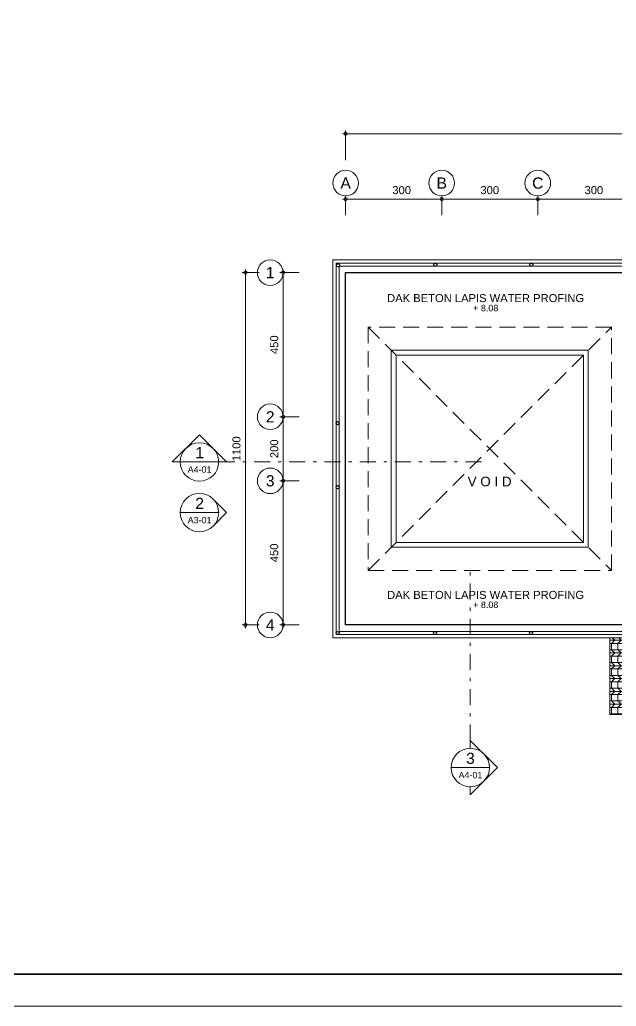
# Model space of a CAD drawing. Header units: millimetres. Extents: x -11 to 1625, y -267 to 180.
# Drawn here: x 1366.59 to 1385.21, y 118 to 148.8 of the extents above; entities that cross this region are included whole.
import ezdxf
from ezdxf.enums import TextEntityAlignment as Align

# ---------------------------------------------------------------- set-up
doc = ezdxf.new("R2010")
doc.units = ezdxf.units.MM
doc.linetypes.add('DASHDOT', pattern=[1, 0.5, -0.25, 0, -0.25])
doc.linetypes.add('HIDDEN', pattern=[0.375, 0.25, -0.125])
for name, color, linetype, lineweight in [('ars', 11, 'Continuous', 5), ('atap', 7, 'Continuous', 20), ('dinding', 5, 'Continuous', 15), ('GRS KOP', 1, 'Continuous', 35), ('kop', 7, 'Continuous', 20), ('lan', 7, 'Continuous', 15), ('not', 7, 'Continuous', 20), ('SANITAIR', 4, 'Continuous', 5), ('u', 6, 'Continuous', 20)]:
    doc.layers.add(name, color=color, linetype=linetype, lineweight=lineweight)
doc.styles.add('BARU', font='complex.shx')
doc.styles.add('S', font='SIMPLEX', dxfattribs={"width": 1.1})
doc.styles.get("Standard").update_dxf_attribs({"font": 'ARIALUNI.TTF'})
doc.dimstyles.new('SK100', dxfattribs={"dimtxt": 0.25, "dimasz": 0.1, "dimexe": 0.1, "dimexo": 0, "dimgap": 0.15, "dimtad": 1, "dimdec": 0, "dimlfac": 100, "dimzin": 12, "dimdsep": 46, "dimtxsty": 'Standard', "dimblk": 'BULAT', "dimcen": 0.1, "dimclrd": 256, "dimclre": 256, "dimclrt": 256, "dimadec": 0, "dimazin": 3, "dimtfac": 1, "dimtdec": 0, "dimtofl": 0, "dimtmove": 0, "dimatfit": 3, "dimldrblk": 'BULAT', "dimfxl": 0, "dimtolj": 1, "dimtzin": 0, "dimlwd": -1, "dimlwe": -1, "dimarcsym": 0})

# ---------------------------------------------------------------- blocks, each defined once
blk = doc.blocks.new('kop')
at = {"layer": 'GRS KOP'}
blk.add_lwpolyline([(1, 54), (83, 54), (83, 1), (1, 1)], close=True, dxfattribs=at)
at = {"layer": 'kop', "color": 7}
blk.add_line((0, 0), (84, 0), dxfattribs=at)
at = {"layer": 'kop', "style": 'BARU', "flags": 4}
for p, height in [((73.8, 5.4), 0.35), ((80.303, 5.382), 0.25), ((73.8, 4.9), 0.35), ((80.303, 4.882), 0.25), ((73.8, 4.4), 0.35), ((80.303, 4.382), 0.25)]:
    blk.add_attdef('-', p, '', height=height, dxfattribs=at)
at = {"layer": 'kop', "flags": 4}
for tag, p in [('AR-00', (78.057, 2.648)), ('00', (81.238, 2.647))]:
    blk.add_attdef(tag, text='', height=0.35, dxfattribs=at).set_placement(p, align=Align.MIDDLE)
blk = doc.blocks.new('BULAT')
for p, q in [((-1, 0), (1, 0)), ((0, -1), (0, 1))]:
    blk.add_line(p, q)
blk.add_circle((0, 0), 0.5)
blk = doc.blocks.new('*D1394')
at = {"layer": 'Defpoints', "color": 0, "ltscale": 0.15}
for p in [(1374.812, 134.407), (1375.312, 134.407), (1375.312, 129.907)]:
    blk.add_point(p, dxfattribs=at)
at = {"layer": 'u', "ltscale": 0.15}
for p, q in [((1375.312, 134.407), (1374.712, 134.407)), ((1374.812, 130.007), (1374.812, 134.307)), ((1375.312, 129.907), (1374.712, 129.907))]:
    blk.add_line(p, q, dxfattribs=at)
at = {"layer": 'u', "ltscale": 0.15, "xscale": 0.1, "yscale": 0.1, "zscale": 0.1}
for p, rotation in [((1374.812, 134.407), 90), ((1374.812, 129.907), 270)]:
    blk.add_blockref('BULAT', p, dxfattribs=dict(at, rotation=rotation))
at = {"layer": 'u', "ltscale": 0.15, "insert": (1374.534, 132.157), "char_height": 0.25, "attachment_point": 5, "rotation": 90}
blk.add_mtext('\\A1;450', dxfattribs=at)
blk = doc.blocks.new('*D1395')
at = {"layer": 'Defpoints', "color": 0, "ltscale": 0.15}
for p in [(1374.812, 136.407), (1375.312, 136.407), (1375.312, 134.407)]:
    blk.add_point(p, dxfattribs=at)
at = {"layer": 'u', "ltscale": 0.15}
for p, q in [((1375.312, 136.407), (1374.712, 136.407)), ((1374.812, 134.507), (1374.812, 136.307)), ((1375.312, 134.407), (1374.712, 134.407))]:
    blk.add_line(p, q, dxfattribs=at)
at = {"layer": 'u', "ltscale": 0.15, "xscale": 0.1, "yscale": 0.1, "zscale": 0.1}
for p, rotation in [((1374.812, 136.407), 90), ((1374.812, 134.407), 270)]:
    blk.add_blockref('BULAT', p, dxfattribs=dict(at, rotation=rotation))
at = {"layer": 'u', "ltscale": 0.15, "insert": (1374.534, 135.407), "char_height": 0.25, "attachment_point": 5, "rotation": 90}
blk.add_mtext('\\A1;200', dxfattribs=at)
blk = doc.blocks.new('*D1396')
at = {"layer": 'Defpoints', "color": 0, "ltscale": 0.15}
for p in [(1375.312, 140.907), (1374.812, 136.407), (1375.312, 136.407)]:
    blk.add_point(p, dxfattribs=at)
at = {"layer": 'u', "ltscale": 0.15}
for p, q in [((1375.312, 140.907), (1374.712, 140.907)), ((1374.812, 140.807), (1374.812, 136.507)), ((1375.312, 136.407), (1374.712, 136.407))]:
    blk.add_line(p, q, dxfattribs=at)
at = {"layer": 'u', "ltscale": 0.15, "xscale": 0.1, "yscale": 0.1, "zscale": 0.1}
for p, rotation in [((1374.812, 140.907), 90), ((1374.812, 136.407), 270)]:
    blk.add_blockref('BULAT', p, dxfattribs=dict(at, rotation=rotation))
at = {"layer": 'u', "ltscale": 0.15, "insert": (1374.534, 138.657), "char_height": 0.25, "attachment_point": 5, "rotation": 90}
blk.add_mtext('\\A1;450', dxfattribs=at)
blk = doc.blocks.new('NAV')
blk.add_circle((0, -0.4), 0.4)
at = {"style": 'S', "width": 0.75, "flags": 4}
blk.add_attdef('AV', text='', height=0.3, dxfattribs=at).set_placement((0, -0.4), align=Align.MIDDLE)
blk = doc.blocks.new('*D1397')
at = {"layer": 'Defpoints', "color": 0, "ltscale": 0.15}
for p in [(1374.057, 140.907), (1373.632, 129.907), (1374.057, 129.907)]:
    blk.add_point(p, dxfattribs=at)
at = {"layer": 'u', "ltscale": 0.15}
for p, q in [((1374.057, 140.907), (1373.532, 140.907)), ((1373.632, 140.807), (1373.632, 130.007)), ((1374.057, 129.907), (1373.532, 129.907))]:
    blk.add_line(p, q, dxfattribs=at)
at = {"layer": 'u', "ltscale": 0.15, "xscale": 0.1, "yscale": 0.1, "zscale": 0.1}
for p, rotation in [((1373.632, 140.907), 90), ((1373.632, 129.907), 270)]:
    blk.add_blockref('BULAT', p, dxfattribs=dict(at, rotation=rotation))
at = {"layer": 'u', "ltscale": 0.15, "insert": (1373.354, 135.407), "char_height": 0.25, "attachment_point": 5, "rotation": 90}
blk.add_mtext('\\A1;1100', dxfattribs=at)
blk = doc.blocks.new('*D1398')
at = {"layer": 'Defpoints', "color": 0, "ltscale": 0.15}
for p in [(1379.762, 143.204), (1376.762, 142.704), (1379.762, 142.704)]:
    blk.add_point(p, dxfattribs=at)
at = {"layer": 'u', "ltscale": 0.15}
for p, q in [((1376.762, 142.704), (1376.762, 143.304)), ((1379.762, 142.704), (1379.762, 143.304)), ((1376.862, 143.204), (1379.662, 143.204))]:
    blk.add_line(p, q, dxfattribs=at)
at = {"layer": 'u', "ltscale": 0.15, "xscale": 0.1, "yscale": 0.1, "zscale": 0.1, "rotation": 180}
blk.add_blockref('BULAT', (1376.762, 143.204), dxfattribs=at)
at = {"layer": 'u', "ltscale": 0.15, "xscale": 0.1, "yscale": 0.1, "zscale": 0.1}
blk.add_blockref('BULAT', (1379.762, 143.204), dxfattribs=at)
at = {"layer": 'u', "ltscale": 0.15, "insert": (1378.512, 143.482), "char_height": 0.25, "attachment_point": 5}
blk.add_mtext('\\A1;300', dxfattribs=at)
blk = doc.blocks.new('*D1399')
at = {"layer": 'Defpoints', "color": 0, "ltscale": 0.15}
for p in [(1382.762, 143.204), (1379.762, 142.704), (1382.762, 142.704)]:
    blk.add_point(p, dxfattribs=at)
at = {"layer": 'u', "ltscale": 0.15}
for p, q in [((1379.762, 142.704), (1379.762, 143.304)), ((1382.762, 142.704), (1382.762, 143.304)), ((1379.862, 143.204), (1382.662, 143.204))]:
    blk.add_line(p, q, dxfattribs=at)
at = {"layer": 'u', "ltscale": 0.15, "xscale": 0.1, "yscale": 0.1, "zscale": 0.1, "rotation": 180}
blk.add_blockref('BULAT', (1379.762, 143.204), dxfattribs=at)
at = {"layer": 'u', "ltscale": 0.15, "xscale": 0.1, "yscale": 0.1, "zscale": 0.1}
blk.add_blockref('BULAT', (1382.762, 143.204), dxfattribs=at)
at = {"layer": 'u', "ltscale": 0.15, "insert": (1381.262, 143.482), "char_height": 0.25, "attachment_point": 5}
blk.add_mtext('\\A1;300', dxfattribs=at)
blk = doc.blocks.new('*D1400')
at = {"layer": 'Defpoints', "color": 0, "ltscale": 0.15}
for p in [(1385.762, 143.204), (1382.762, 142.704), (1385.762, 142.704)]:
    blk.add_point(p, dxfattribs=at)
at = {"layer": 'u', "ltscale": 0.15}
for p, q in [((1382.762, 142.704), (1382.762, 143.304)), ((1385.762, 142.704), (1385.762, 143.304)), ((1382.862, 143.204), (1385.662, 143.204))]:
    blk.add_line(p, q, dxfattribs=at)
at = {"layer": 'u', "ltscale": 0.15, "xscale": 0.1, "yscale": 0.1, "zscale": 0.1, "rotation": 180}
blk.add_blockref('BULAT', (1382.762, 143.204), dxfattribs=at)
at = {"layer": 'u', "ltscale": 0.15, "xscale": 0.1, "yscale": 0.1, "zscale": 0.1}
blk.add_blockref('BULAT', (1385.762, 143.204), dxfattribs=at)
at = {"layer": 'u', "ltscale": 0.15, "insert": (1384.512, 143.482), "char_height": 0.25, "attachment_point": 5}
blk.add_mtext('\\A1;300', dxfattribs=at)
blk = doc.blocks.new('*D1405')
at = {"layer": 'Defpoints', "color": 0, "ltscale": 0.15}
for p in [(1399.762, 145.245), (1399.762, 144.473), (1376.762, 144.423)]:
    blk.add_point(p, dxfattribs=at)
at = {"layer": 'u', "ltscale": 0.15}
for p, q in [((1376.762, 144.423), (1376.762, 145.345)), ((1376.862, 145.245), (1399.662, 145.245)), ((1399.762, 144.473), (1399.762, 145.345))]:
    blk.add_line(p, q, dxfattribs=at)
at = {"layer": 'u', "ltscale": 0.15, "xscale": 0.1, "yscale": 0.1, "zscale": 0.1, "rotation": 180}
blk.add_blockref('BULAT', (1376.762, 145.245), dxfattribs=at)
at = {"layer": 'u', "ltscale": 0.15, "xscale": 0.1, "yscale": 0.1, "zscale": 0.1}
blk.add_blockref('BULAT', (1399.762, 145.245), dxfattribs=at)
at = {"layer": 'u', "ltscale": 0.15, "insert": (1388.262, 145.523), "char_height": 0.25, "attachment_point": 5}
blk.add_mtext('\\A1;2300', dxfattribs=at)
blk = doc.blocks.new('Ntkn')
for p, q in [((0.424, 0.424), (0.849, 0)), ((0.6, 0), (-0.6, 0)), ((0.424, -0.424), (0.849, 0))]:
    blk.add_line(p, q)
blk.add_circle((0, 0), 0.6)
at = {"color": 5, "style": 'S', "width": 0.75, "flags": 4}
blk.add_attdef('NO', text='', height=0.3, dxfattribs=at).set_placement((0.005, 0.113), align=Align.CENTER)
at = {"style": 'S', "width": 0.75, "flags": 4}
blk.add_attdef('NOLBR', text='', height=0.2, dxfattribs=at).set_placement((0.005, -0.334), align=Align.CENTER)
blk = doc.blocks.new('Npkn')
for p, q in [((0, 0.849), (0.849, 0)), ((0, 0.849), (0, 0.6)), ((0.6, 0), (-0.6, 0)), ((0, -0.849), (0.849, 0)), ((0, -0.6), (0, -0.849))]:
    blk.add_line(p, q)
blk.add_circle((0, 0), 0.6)
at = {"color": 5, "style": 'S', "width": 0.75, "flags": 4}
blk.add_attdef('NO', text='', height=0.3, dxfattribs=at).set_placement((0.005, 0.113), align=Align.CENTER)
at = {"style": 'S', "width": 0.75, "flags": 4}
blk.add_attdef('NOLBR', text='', height=0.2, dxfattribs=at).set_placement((0.005, -0.334), align=Align.CENTER)
blk = doc.blocks.new('Npa')
for p, q in [((-0.849, 0), (0, 0.849)), ((0.849, 0), (0, 0.849)), ((0.849, 0), (-0.849, 0))]:
    blk.add_line(p, q)
blk.add_circle((0, 0), 0.6)
at = {"color": 5, "style": 'S', "width": 0.75, "flags": 4}
blk.add_attdef('NO', text='', height=0.3, dxfattribs=at).set_placement((0.005, 0.113), align=Align.CENTER)
at = {"style": 'S', "width": 0.75, "flags": 4}
blk.add_attdef('NOLBR', text='', height=0.2, dxfattribs=at).set_placement((0.005, -0.334), align=Align.CENTER)
blk = doc.blocks.new('NOTASI RUANG')
at = {"layer": 'not'}
for height, p in [(0.26, (-0.011, 0.3)), (0.175, (-0.009, -0.017))]:
    blk.add_attdef('RUANG', text='', height=height, dxfattribs=at).set_placement(p, align=Align.MIDDLE_CENTER)

msp = doc.modelspace()

# ---------------------------------------------------------------- hatches: boundary and pattern name
at = {"layer": 'ars'}
h = msp.add_hatch(dxfattribs=at)
h.set_pattern_fill('PLENTONG', color=256, scale=0.1, angle=270)
h.set_pattern_definition([(0, (1387.2618, 129.9318), (1e-16, 0.4), []), (0, (1387.2618, 129.8318), (1e-16, 0.4), []), (0, (1387.2618, 129.7318), (1e-16, 0.4), []), (315, (1387.26178, 129.93182), (0.2, -5e-17), [0.141421, -0.424264]), (45, (1387.26178, 129.73182), (-0.2, 5e-17), [0.141421, -0.424264]), (270, (1387.26178, 129.73182), (0.2, -4e-17), [0.2, -0.2])])
h.paths.add_polyline_path([(1387.7117801, 129.7068196), (1385.7867801, 129.7068196), (1385.7867801, 129.5068196), (1385.0117801, 129.5068196), (1385.0117801, 127.1068196), (1387.7117801, 127.1068196)])

# ---------------------------------------------------------------- linework, layer by layer
msp.add_lwpolyline([(1376.7617801, 140.9068196), (1385.7617801, 140.9068196), (1385.7617801, 129.9068196), (1376.7617801, 129.9068196)], close=True)
for centre in [(1376.5234398, 141.1389136), (1379.5617801, 141.1568196), (1382.5617801, 141.1568196), (1376.5117801, 136.2068196), (1376.5117801, 134.2068196), (1376.5117801, 129.6568196), (1379.5501203, 129.6568196), (1382.5501203, 129.6568196)]:
    msp.add_circle(centre, 0.05)
at = {"layer": 'atap', "linetype": 'HIDDEN', "ltscale": 2}
for points in [[(1377.4617801, 131.6068196), (1385.0617801, 139.2068196)], [(1377.4617801, 139.2068196), (1385.0617801, 131.6068196)]]:
    msp.add_lwpolyline(points, dxfattribs=at)
msp.add_lwpolyline([(1377.4617801, 139.2068196), (1377.4617801, 131.6068196), (1385.0617801, 131.6068196), (1385.0617801, 139.2068196)], close=True, dxfattribs=at)
at = {"layer": 'dinding'}
for p, q in [((1376.3617801, 129.5068196), (1376.3617801, 141.3068196)), ((1376.3617801, 141.3068196), (1385.7867801, 141.3068196)), ((1376.4617801, 129.6068196), (1376.4617801, 141.2068196)), ((1376.4617801, 141.2068196), (1385.6867801, 141.2068196)), ((1385.7867801, 129.5068196), (1376.3617801, 129.5068196)), ((1385.6867801, 129.6068196), (1376.4617801, 129.6068196))]:
    msp.add_line(p, q, dxfattribs=at)
for points in [[(1378.1867801, 138.4818196), (1378.1867801, 132.3318196), (1384.3367801, 132.3318196), (1384.3367801, 138.4818196)], [(1378.3367801, 138.3318196), (1378.3367801, 132.4818196), (1384.1867801, 132.4818196), (1384.1867801, 138.3318196)]]:
    msp.add_lwpolyline(points, close=True, dxfattribs=at)
at = {"layer": 'lan'}
for p, q in [((1385.0117801, 127.1068196), (1385.0117801, 129.5068196)), ((1390.5117801, 127.1068196), (1385.0117801, 127.1068196))]:
    msp.add_line(p, q, dxfattribs=at)
at = {"layer": 'not', "linetype": 'DASHDOT'}
for p, q in [((1381.002009, 134.9964735), (1373.046203, 134.9964735)), ((1380.6542719, 126.3020243), (1380.6542719, 131.6068196))]:
    msp.add_line(p, q, dxfattribs=at)
at = {"layer": 'SANITAIR'}
msp.add_lwpolyline([(1385.7617801, 129.7068196), (1376.5617801, 129.7068196), (1376.5617801, 141.1068196), (1385.7617801, 141.1068196)], dxfattribs=at)

# ---------------------------------------------------------------- block references
ref = msp.add_blockref('NOTASI RUANG', (1381.1283671, 139.9230411), dxfattribs=dict(xscale=-0.6323962268195373, yscale=0.6323962268195373, zscale=0.6323962268195373))
ref.add_attrib('RUANG', '+ 8.08', dxfattribs={"layer": 'not', "height": 0.2}).set_placement((1381.1369936, 139.8021018), align=Align.MIDDLE_CENTER)
ref.add_attrib('RUANG', 'DAK BETON LAPIS WATER PROFING', dxfattribs={"layer": 'not', "height": 0.25}).set_placement((1381.1321825, 140.1126255), align=Align.MIDDLE_CENTER)
ref = msp.add_blockref('NOTASI RUANG', (1381.2715186, 134.0064596), dxfattribs=dict(xscale=1.264792453639075, yscale=1.264792453639075, zscale=1.264792453639075))
ref.add_attrib('RUANG', 'V O I D', dxfattribs={"layer": 'not', "height": 0.3}).set_placement((1381.2573869, 134.3856285), align=Align.MIDDLE_CENTER)
ref = msp.add_blockref('NOTASI RUANG', (1381.1283671, 130.6553453), dxfattribs=dict(xscale=-0.6323962268195373, yscale=0.6323962268195373, zscale=0.6323962268195373))
ref.add_attrib('RUANG', '+ 8.08', dxfattribs={"layer": 'not', "height": 0.2}).set_placement((1381.1369936, 130.534406), align=Align.MIDDLE_CENTER)
ref.add_attrib('RUANG', 'DAK BETON LAPIS WATER PROFING', dxfattribs={"layer": 'not', "height": 0.25}).set_placement((1381.1321825, 130.8449297), align=Align.MIDDLE_CENTER)
at = {"layer": 'kop'}
msp.add_blockref('kop', (1331.2141609, 118.0000005), dxfattribs=at)
at = {"layer": 'not'}
ref = msp.add_blockref('NAV', (1376.7617801, 144.1044163), dxfattribs=at)
ref.add_attrib('AV', 'A', dxfattribs={"layer": '0', "height": 0.35, "flags": 4}).set_placement((1376.7617801, 143.7044163), align=Align.MIDDLE)
ref = msp.add_blockref('NAV', (1379.7617801, 144.1044163), dxfattribs=at)
ref.add_attrib('AV', 'B', dxfattribs={"layer": '0', "height": 0.35, "flags": 4}).set_placement((1379.7617801, 143.7044163), align=Align.MIDDLE)
ref = msp.add_blockref('NAV', (1382.7617801, 144.1044163), dxfattribs=at)
ref.add_attrib('AV', 'C', dxfattribs={"layer": '0', "height": 0.35, "flags": 4}).set_placement((1382.7617801, 143.7044163), align=Align.MIDDLE)
ref = msp.add_blockref('NAV', (1374.4067801, 141.3068196), dxfattribs=at)
ref.add_attrib('AV', '1', dxfattribs={"layer": '0', "height": 0.35, "flags": 4}).set_placement((1374.4067801, 140.9068196), align=Align.MIDDLE)
ref = msp.add_blockref('NAV', (1374.4067801, 136.8068196), dxfattribs=at)
ref.add_attrib('AV', '2', dxfattribs={"layer": '0', "height": 0.35, "flags": 4}).set_placement((1374.4067801, 136.4068196), align=Align.MIDDLE)
ref = msp.add_blockref('Npa', (1372.1976749, 134.9964735), dxfattribs=at)
ref.add_attrib('NO', '1', dxfattribs={"layer": '0', "height": 0.35, "flags": 4}).set_placement((1372.2024405, 135.1093762), align=Align.CENTER)
ref.add_attrib('NOLBR', 'A4-01', dxfattribs={"layer": '0', "height": 0.2, "flags": 4}).set_placement((1372.2024405, 134.6622358), align=Align.CENTER)
ref = msp.add_blockref('NAV', (1374.4067801, 134.8068196), dxfattribs=at)
ref.add_attrib('AV', '3', dxfattribs={"layer": '0', "height": 0.35, "flags": 4}).set_placement((1374.4067801, 134.4068196), align=Align.MIDDLE)
ref = msp.add_blockref('Ntkn', (1372.1976749, 133.4147184), dxfattribs=at)
ref.add_attrib('NO', '2', dxfattribs={"layer": '0', "height": 0.35, "flags": 4}).set_placement((1372.2024405, 133.5276211), align=Align.CENTER)
ref.add_attrib('NOLBR', 'A3-01', dxfattribs={"layer": '0', "height": 0.2, "flags": 4}).set_placement((1372.2024405, 133.0804807), align=Align.CENTER)
ref = msp.add_blockref('NAV', (1374.4067801, 130.3068196), dxfattribs=at)
ref.add_attrib('AV', '4', dxfattribs={"layer": '0', "height": 0.35, "flags": 4}).set_placement((1374.4067801, 129.9068196), align=Align.MIDDLE)
ref = msp.add_blockref('Npkn', (1380.6542719, 125.4534961), dxfattribs=at)
ref.add_attrib('NO', '3', dxfattribs={"layer": '0', "height": 0.35, "flags": 4}).set_placement((1380.6590375, 125.5663988), align=Align.CENTER)
ref.add_attrib('NOLBR', 'A4-01', dxfattribs={"layer": '0', "height": 0.2, "flags": 4}).set_placement((1380.6590375, 125.1192584), align=Align.CENTER)

# ---------------------------------------------------------------- dimensions: what is measured, and where the dimension line sits
at = {"layer": 'u', "ltscale": 0.15}
for base, p1, p2, picture, middle in [((1399.7617801, 145.2452522), (1376.7617801, 144.4229267), (1399.7617801, 144.4729267), '*D1405', (1388.2617801, 145.2452522)), ((1379.7617801, 143.2044163), (1376.7617801, 142.7044163), (1379.7617801, 142.7044163), '*D1398', (1378.5117801, 143.2044163)), ((1382.7617801, 143.2044163), (1379.7617801, 142.7044163), (1382.7617801, 142.7044163), '*D1399', (1381.2617801, 143.2044163)), ((1385.7617801, 143.2044163), (1382.7617801, 142.7044163), (1385.7617801, 142.7044163), '*D1400', (1384.5117801, 143.2044163))]:
    dim = msp.add_linear_dim(base=base, p1=p1, p2=p2, dimstyle='SK100', dxfattribs=at)
    dim.commit()
    dim.dimension.update_dxf_attribs({"geometry": picture, "text_midpoint": middle, "dimtype": 160})
for base, p1, p2, angle, picture, middle in [((1373.6317801, 129.9068196), (1374.0567801, 140.9068196), (1374.0567801, 129.9068196), 270, '*D1397', (1373.6317801, 135.4068196)), ((1374.8117801, 136.4068196), (1375.3117801, 140.9068196), (1375.3117801, 136.4068196), 270, '*D1396', (1374.8117801, 138.6568196)), ((1374.8117801, 136.4068196), (1375.3117801, 134.4068196), (1375.3117801, 136.4068196), 90, '*D1395', (1374.8117801, 135.4068196)), ((1374.8117801, 134.4068196), (1375.3117801, 129.9068196), (1375.3117801, 134.4068196), 90, '*D1394', (1374.8117801, 132.1568196))]:
    dim = msp.add_linear_dim(base=base, p1=p1, p2=p2, angle=angle, dimstyle='SK100', dxfattribs=at)
    dim.commit()
    dim.dimension.update_dxf_attribs({"geometry": picture, "text_midpoint": middle, "dimtype": 160})

doc.saveas('drawing.dxf')
